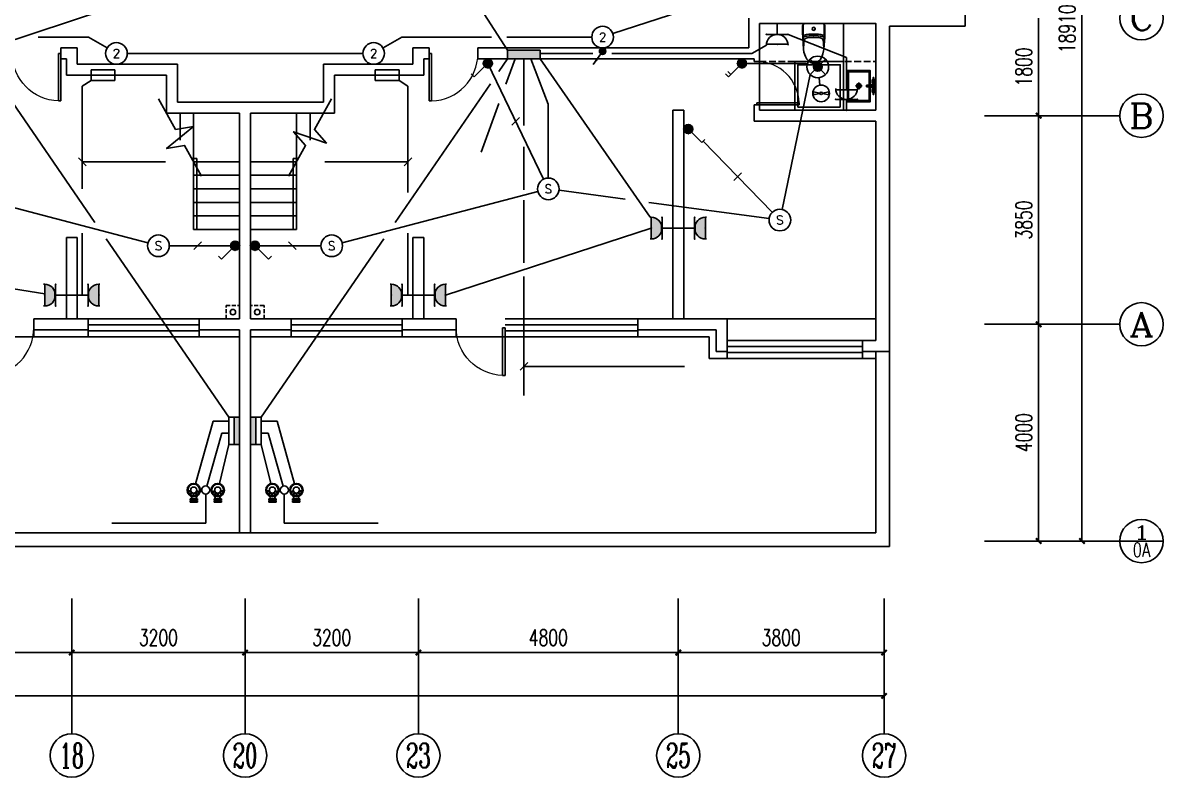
# Model space of a CAD drawing. Extents: x 4483438 to 4539495, y -137448 to -108843.
# Drawn here: x 4518437 to 4539495, y -136009 to -122086 of the extents above; entities that cross this region are included whole.
import ezdxf
from ezdxf.enums import TextEntityAlignment as Align

# ---------------------------------------------------------------- set-up
doc = ezdxf.new("R2010")
doc.units = 0
doc.header["$LTSCALE"] = 1000
doc.header["$MEASUREMENT"] = 0
doc.linetypes.add('DASH', pattern=[0.35, 0.25, -0.1])
for name, color, linetype in [('EQUIP', 3, 'Continuous'), ('EQUIP-动力', 3, 'Continuous'), ('EQUIP-照明', 3, 'Continuous'), ('LAYER1', 4, 'Continuous'), ('LAYER3', 7, 'Continuous'), ('LAYER7', 7, 'Continuous'), ('LVTRY', 7, 'Continuous'), ('SURFACE', 6, 'Continuous'), ('TEL_TEXT', 7, 'Continuous'), ('VP', 7, 'Continuous'), ('图层1', 7, 'Continuous'), ('图层2', 7, 'Continuous'), ('图层3', 7, 'Continuous'), ('图层7', 7, 'Continuous')]:
    doc.layers.add(name, color=color, linetype=linetype)
doc.styles.add('_TCH_AXIS', font='COMPLEX', dxfattribs={"bigfont": 'GBCBIG'})
doc.styles.add('_TCH_DIM_T3', font='SIMPLEX', dxfattribs={"width": 0.705882, "bigfont": 'GBCBIG'})
doc.styles.add('_TEL_ATTDEF', font='simplex.shx', dxfattribs={"width": 0.8, "height": 3, "bigfont": 'hztxt.shx'})
doc.styles.add('_TEL_DIM', font='SIMPLEX', dxfattribs={"width": 0.8, "height": 3.5, "bigfont": 'HZTXT'})
doc.styles.add('DIM_FONT', font='SIMPLEX', dxfattribs={"width": 0.7, "bigfont": 'GBCBIG'})
doc.styles.get("Standard").update_dxf_attribs({"font": 'gbenor.shx', "bigfont": 'gbcbig.shx'})

# ---------------------------------------------------------------- blocks, each defined once
blk = doc.blocks.new('$equip$00001838')
blk.add_circle((0, 0), 0.5)
at = {"color": 7, "style": '_TEL_DIM'}
blk.add_attdef('$TEXT$', text='', height=0.4, dxfattribs=at).set_placement((0, 0), align=Align.MIDDLE_CENTER)
at = {"color": 7, "style": '_TEL_DIM', "flags": 1}
blk.add_attdef('A', text='', height=0.00002, dxfattribs=at).set_placement((0, 0), align=Align.MIDDLE_CENTER)
blk = doc.blocks.new('$equip$00001238')
for p, q in [((0.497, 0.95), (-0.497, 0.95)), ((0.5, 0.5), (-0.5, 0.5)), ((0, 0.5), (0, 0))]:
    blk.add_line(p, q)
blk.add_arc((0, 1), 0.5, 180, 0)
for p in [(0, 0.95), (-0.5, 0.5), (0, 0), (0.5, 0.5)]:
    blk.add_point(p)
at = {"flags": 9}
blk.add_attdef('A', (0, 0), '', height=0.00002, dxfattribs=at)
blk = doc.blocks.new('$equip$00001149')
for p, q in [((-0.354, 0.354), (0.354, -0.354)), ((0.354, 0.354), (-0.354, -0.354))]:
    blk.add_line(p, q)
for radius in [0.5, 0.2]:
    blk.add_circle((0, 0), radius)
for points in [[(-0.173, 0.1), (0.173, 0.1), (-0.2, 0), (0.2, 0)], [(-0.173, -0.1), (0.173, -0.1), (-0.2, 0), (0.2, 0)], [(-0.1, 0.173), (0.1, 0.173), (-0.173, 0.1), (0.173, 0.1)], [(0, 0.2), (0, 0.2), (-0.1, 0.173), (0.1, 0.173)], [(-0.1, -0.173), (0.1, -0.173), (-0.173, -0.1), (0.173, -0.1)], [(0, -0.2), (0, -0.2), (-0.1, -0.173), (0.1, -0.173)]]:
    blk.add_solid(points)
at = {"flags": 9}
blk.add_attdef('A', (0, 0), '', height=0.00002, dxfattribs=at)
blk = doc.blocks.new('_LINKPT1')
blk.add_line((0, 0), (0, 0))
blk = doc.blocks.new('M_Z12BAD')
for p, q in [((-0.625, 0.13), (-0.102, 0.021)), ((-0.625, -0.13), (-0.625, 0.13)), ((0.625, 0.13), (0.102, 0.021)), ((0.625, -0.13), (0.625, 0.13)), ((-0.102, -0.021), (-0.625, -0.13)), ((0.102, -0.021), (0.625, -0.13))]:
    blk.add_line(p, q)
for radius in [0.688, 0.104]:
    blk.add_circle((0, 0), radius)
for p in [(-0.688, 0), (0, 0.688), (0.688, 0), (0, -0.688)]:
    blk.add_blockref('_LINKPT1', p)
at = {"style": 'DIM_FONT', "width": 0.8, "flags": 9}
blk.add_attdef('A', (0, 0), '', height=0.0000125, dxfattribs=at)
blk = doc.blocks.new('$equip$00001963')
for p, q in [((0.147, 0.356), (0.625, 0.833)), ((0.512, 0.72), (0.653, 0.579)), ((0.625, 0.833), (0.766, 0.692))]:
    blk.add_line(p, q)
blk.add_circle((0, 0.208), 0.208)
for p in [(-0.208, 0.208), (0, 0.417), (0, 0), (0.208, 0.208)]:
    blk.add_point(p)
for points in [[(-0.18, 0.313), (0.18, 0.313), (-0.208, 0.208), (0.208, 0.208)], [(-0.18, 0.104), (0.18, 0.104), (-0.208, 0.208), (0.208, 0.208)], [(-0.104, 0.389), (0.104, 0.389), (-0.18, 0.313), (0.18, 0.313)], [(-0.104, 0.028), (0.104, 0.028), (-0.18, 0.104), (0.18, 0.104)], [(0, 0.417), (0, 0.417), (-0.104, 0.389), (0.104, 0.389)], [(0, 0), (0, 0), (-0.104, 0.028), (0.104, 0.028)]]:
    blk.add_solid(points)
at = {"layer": 'TEL_TEXT', "style": '_TEL_DIM', "flags": 1}
blk.add_attdef('A', text='', height=0.00002, dxfattribs=at).set_placement((0, 0), align=Align.MIDDLE_CENTER)
blk = doc.blocks.new('$equip$00001962')
for p, q in [((0.147, 0.356), (0.625, 0.833)), ((0.625, 0.833), (0.766, 0.692))]:
    blk.add_line(p, q)
blk.add_circle((0, 0.208), 0.208)
for p in [(-0.208, 0.208), (0, 0.417), (0, 0), (0.208, 0.208)]:
    blk.add_point(p)
for points in [[(-0.18, 0.313), (0.18, 0.313), (-0.208, 0.208), (0.208, 0.208)], [(-0.18, 0.104), (0.18, 0.104), (-0.208, 0.208), (0.208, 0.208)], [(-0.104, 0.389), (0.104, 0.389), (-0.18, 0.313), (0.18, 0.313)], [(-0.104, 0.028), (0.104, 0.028), (-0.18, 0.104), (0.18, 0.104)], [(0, 0.417), (0, 0.417), (-0.104, 0.389), (0.104, 0.389)], [(0, 0), (0, 0), (-0.104, 0.028), (0.104, 0.028)]]:
    blk.add_solid(points)
at = {"layer": 'TEL_TEXT', "style": '_TEL_DIM', "flags": 1}
blk.add_attdef('A', text='', height=0.00002, dxfattribs=at).set_placement((0, 0), align=Align.MIDDLE_CENTER)
blk = doc.blocks.new('$equip$00001237')
for p, q in [((-0.5, 1.05), (-0.5, 1)), ((-0.5, 1), (0.5, 1)), ((0.5, 1.05), (0.5, 1)), ((0.5, 0.5), (-0.5, 0.5)), ((0, 0.5), (0, 0))]:
    blk.add_line(p, q)
blk.add_arc((0, 1), 0.5, 180, 0)
for p in [(0, 1), (-0.5, 0.5), (0, 0), (0.5, 0.5)]:
    blk.add_point(p)
for points in [[(0.433, 0.75), (-0.433, 0.75), (0.5, 1), (-0.5, 1)], [(0.25, 0.567), (-0.25, 0.567), (0.433, 0.75), (-0.433, 0.75)], [(0, 0.5), (0, 0.5), (0.25, 0.567), (-0.25, 0.567)]]:
    blk.add_solid(points)
at = {"flags": 9}
blk.add_attdef('A', (0, 0), '', height=0.00002, dxfattribs=at)
blk = doc.blocks.new('A$C22867956')
at = {"layer": '图层1'}
blk.add_hatch(color=4, dxfattribs=at).paths.add_polyline_path([(200, 500), (100, 500), (100, 0), (200, 0)])
at = {"layer": 'LAYER1', "color": 7, "linetype": 'Continuous', "ltscale": 0.001}
for p, q in [((0, 0), (0, 500)), ((200, 0), (200, 500))]:
    blk.add_line(p, q, dxfattribs=at)
at = {"layer": 'LAYER7', "color": 7}
for p, q in [((0, 500), (200, 500)), ((200, 0), (0, 0))]:
    blk.add_line(p, q, dxfattribs=at)
at = {"layer": '图层1', "color": 4}
blk.add_line((100, 500), (100, 0), dxfattribs=at)
blk = doc.blocks.new('A$C097C1949')
at = {"layer": 'LAYER1', "color": 7}
for p, q in [((191, 349), (55, 349)), ((55, 349), (55, 324)), ((55, 324), (191, 324)), ((55, 308), (55, 283)), ((191, 308), (55, 308)), ((55, 283), (191, 283)), ((91, 169), (61, 213)), ((83, 324), (83, 308)), ((114, 178), (106, 231)), ((124, 179), (126, 232)), ((148, 172), (173, 220)), ((163, 324), (163, 308)), ((191, 324), (191, 349)), ((191, 283), (191, 308)), ((496, 349), (632, 349)), ((496, 324), (496, 349)), ((632, 324), (496, 324)), ((496, 308), (632, 308)), ((496, 283), (496, 308)), ((632, 283), (496, 283)), ((539, 172), (514, 220)), ((525, 324), (525, 308)), ((563, 179), (562, 232)), ((573, 178), (581, 231)), ((596, 169), (627, 213)), ((605, 324), (605, 308)), ((632, 349), (632, 324)), ((632, 308), (632, 283)), ((67, 132), (15, 140)), ((70, 141), (20, 159)), ((83, 162), (46, 200)), ((157, 167), (189, 209)), ((173, 148), (220, 172)), ((176, 139), (227, 154)), ((511, 139), (460, 154)), ((515, 148), (467, 172)), ((530, 167), (498, 209)), ((604, 162), (642, 200)), ((617, 141), (668, 159)), ((620, 132), (672, 140))]:
    blk.add_line(p, q, dxfattribs=at)
for centre, radius in [((123, 123), 123), ((123, 123), 109), ((565, 123), 123), ((565, 123), 109), ((123, 123), 56), ((565, 123), 56)]:
    blk.add_circle(centre, radius, dxfattribs=at)
for centre, radius, start, end in [((32, 274), 53.3, 300.9347, 10.2716), ((269, 299), 107, 188.5335, 230.2429), ((418, 299), 107, 309.7571, 351.4665), ((655, 274), 53.3, 169.7284, 239.0653)]:
    blk.add_arc(centre, radius, start, end, dxfattribs=at)
at = {"layer": 'VP', "color": 3}
blk.add_circle((344, 123), 75, dxfattribs=at)
blk = doc.blocks.new('20190804-秦皇岛紫金湾$0$紫金湾户型平面08.02$0$rhedjrjedj')
at = {"layer": 'LVTRY'}
for p, q in [((36789, 108637, 0), (36817, 108684, 0)), ((36817, 108684, 0), (36852, 108723, 0)), ((36852, 108723, 0), (36881, 108743, 0)), ((36881, 108743, 0), (36918, 108756, 0)), ((36918, 108756, 0), (36942, 108758, 0)), ((36942, 108758, 0), (36988, 108749, 0)), ((36988, 108749, 0), (37025, 108728, 0)), ((37025, 108728, 0), (37059, 108694, 0)), ((37059, 108694, 0), (37091, 108644, 0)), ((36736, 108183, 0), (36755, 108497, 0)), ((36755, 108497, 0), (36762, 108552, 0)), ((36762, 108552, 0), (36789, 108637, 0)), ((37091, 108644, 0), (37113, 108587, 0)), ((37113, 108587, 0), (37125, 108529, 0)), ((37125, 108529, 0), (37128, 108503, 0)), ((37128, 108503, 0), (37137, 108422, 0)), ((37137, 108422, 0), (37146, 108285, 0)), ((37146, 108285, 0), (37148, 108175, 0)), ((36738, 108066, 0), (36736, 108183, 0)), ((36751, 108039, 0), (36738, 108066, 0)), ((36778, 108028, 0), (36751, 108039, 0)), ((37105, 108028, 0), (36778, 108028, 0)), ((36778, 108028, 0), (36942, 108028, 0)), ((37105, 108028, 0), (36942, 108028, 0)), ((37133, 108039, 0), (37105, 108028, 0)), ((37145, 108066, 0), (37133, 108039, 0)), ((37148, 108175, 0), (37145, 108066, 0)), ((37145, 108066, 0), (37145, 108066, 0))]:
    blk.add_line(p, q, dxfattribs=at)
blk.add_circle((36942, 108124, 0), 29.6, dxfattribs=at)
for centre, radius, start, end in [((41058, 108225, 0), 4312, 176.3006, 182.4712), ((37855, 108497, 0), 1100, 179.6519, 188.297), ((36028, 108497, 0), 1100, 351.703, 0.3481), ((32825, 108225, 0), 4312, 357.5288, 3.6994), ((36763, 108221, 0), 18.2, 73.3813, 156.4724), ((36770, 108246, 0), 24.1, 62.2033, 161.9404), ((36826, 108349, 0), 60, 190.4701, 264.6079), ((36918, 108822, 0), 602, 255.6185, 272.2533), ((36918, 108802, 0), 552, 255.6185, 272.4575), ((36950, 109661, 0), 1378, 264.6079, 269.6591), ((36933, 109661, 0), 1378, 270.3409, 275.3921), ((36965, 108802, 0), 552, 267.5425, 284.3815), ((36965, 108822, 0), 602, 267.7467, 284.3815), ((37057, 108349, 0), 60, 275.3921, 349.5299), ((37114, 108246, 0), 24.1, 18.0596, 117.7967), ((37120, 108221, 0), 18.2, 23.5276, 106.6187)]:
    blk.add_arc(centre, radius, start, end, dxfattribs=at)
blk = doc.blocks.new('YQB08132737')
at = {"layer": 'LVTRY'}
for p, q in [((-4, 147), (-4, 274)), ((-67, 211), (59, 211))]:
    blk.add_line(p, q, dxfattribs=at)
for points in [[(-160, 490), (-87, 490), (-87, 477), (-160, 477)], [(-63, 510), (-63, 459), (-118, 459), (-118, 510)], [(13, 354), (13, 496), (-16, 496), (-16, 354)], [(60, 510), (60, 459), (114, 459), (114, 510)], [(156, 490), (84, 490), (84, 477), (156, 477)]]:
    blk.add_lwpolyline(points, close=True, dxfattribs=at)
for points in [[(13, 449), (31, 449), (31, 519), (-35, 519), (-35, 449), (-16, 449)], [(13, 454), (26, 454), (26, 513), (-30, 513), (-30, 454), (-16, 454)], [(13, 421), (288, 421), (288, 0), (-288, 0), (-288, 421), (-16, 421)], [(13, 400), (266, 400), (266, 21), (-266, 21), (-266, 400), (-16, 400)]]:
    blk.add_lwpolyline(points, dxfattribs=at)
for centre, radius in [((-94, 483, 0), 6.49), ((90, 483, 0), 6.49), ((-4, 211), 42.1), ((-4, 211), 23.7), ((-1, 367), 8.4)]:
    blk.add_circle(centre, radius, dxfattribs=at)
blk = doc.blocks.new('_ArchTick')
at = {"color": 0, "linetype": 'ByBlock', "const_width": 0.4}
blk.add_lwpolyline([(-0.5, -0.5), (0.5, 0.5)], dxfattribs=at)
blk = doc.blocks.new('$TCHSYS$DOOR2D')
for p, q in [((0.45, 0.975), (0.5, 0.975)), ((0.45, 0), (0.45, 0.975)), ((0.5, 0), (0.5, 0.975)), ((0.5, 0), (0.45, 0))]:
    blk.add_line(p, q)
at = {"lineweight": 13}
blk.add_arc((0.475, 0), 0.975, 91.4693, 180, dxfattribs=at)
blk = doc.blocks.new('$TCHSYS$WIN2D')
for p, q in [((-0.5, 0.5), (0.5, 0.5)), ((0.5, 0.1667), (-0.5, 0.1667)), ((0.5, -0.1667), (-0.5, -0.1667)), ((-0.5, -0.5), (0.5, -0.5))]:
    blk.add_line(p, q)

msp = doc.modelspace()

# ---------------------------------------------------------------- hatches: boundary and pattern name
at = {"layer": 'LAYER3'}
h = msp.add_hatch(color=0, dxfattribs=at)
edge = h.paths.add_edge_path()
edge.add_arc((4529144, -122611), 60, 0, 360)
at = {"layer": 'LAYER7'}
msp.add_hatch(color=7, dxfattribs=at).paths.add_polyline_path([(4527389, -122751), (4527389, -122591), (4527989, -122591), (4527989, -122751)])

# ---------------------------------------------------------------- linework, layer by layer
at = {"color": 7}
for p, q in [((4537995, -131651), (4537995, -112741)), ((4535841, -119951), (4535841, -122151)), ((4531841, -122001), (4531841, -122551)), ((4532041, -122101), (4532041, -122651)), ((4534191, -122101), (4532041, -122101)), ((4534191, -122101), (4534191, -123701)), ((4537195, -123801), (4537195, -122001)), ((4534441, -122151), (4534441, -123801)), ((4535841, -122151), (4534441, -122151)), ((4519441, -122551), (4519141, -122551)), ((4519141, -122551), (4519141, -122751)), ((4519441, -122551), (4519441, -122851)), ((4525641, -122551), (4525641, -122851)), ((4525941, -122551), (4525641, -122551)), ((4525941, -122751), (4525941, -122551)), ((4531841, -122551), (4526841, -122551)), ((4526841, -122551), (4526841, -122751)), ((4519141, -122751), (4519241, -122751)), ((4519241, -122751), (4519241, -123051)), ((4525841, -122751), (4525841, -123051)), ((4525841, -122751), (4525941, -122751)), ((4526841, -122751), (4531941, -122751)), ((4531941, -122751), (4531941, -122801)), ((4532041, -122801), (4532041, -122651)), ((4521291, -122851), (4519441, -122851)), ((4521291, -122851), (4521291, -123551)), ((4523991, -122851), (4525641, -122851)), ((4523991, -122851), (4523991, -123551)), ((4531941, -122801), (4532041, -122801)), ((4532041, -122801), (4532041, -123601)), ((4521091, -123051), (4519241, -123051)), ((4521091, -123051), (4521091, -123751)), ((4524191, -123051), (4525841, -123051)), ((4524191, -123051), (4524191, -123751)), ((4522541, -123551), (4521291, -123551)), ((4522541, -123551), (4523991, -123551)), ((4532041, -123601), (4531941, -123601)), ((4531941, -123601), (4531941, -123901)), ((4532041, -123701), (4532041, -123601)), ((4522441, -123751), (4521091, -123751)), ((4521341, -123751), (4521341, -124255)), ((4521591, -123751), (4521591, -124651)), ((4522441, -123751), (4522441, -127551)), ((4522641, -123751), (4524191, -123751)), ((4522641, -123751), (4522641, -127551)), ((4523491, -123751), (4523491, -124651)), ((4523741, -123751), (4523741, -124255)), ((4530441, -123701), (4530441, -127551)), ((4530641, -123701), (4530441, -123701)), ((4530641, -123701), (4530641, -127551)), ((4534191, -123701), (4532041, -123701)), ((4534441, -123801), (4534441, -128151)), ((4536195, -123801), (4538695, -123801)), ((4536195, -123801), (4537445, -123801)), ((4536195, -123801), (4537445, -123801)), ((4537195, -127651), (4537195, -123801)), ((4534191, -123901), (4531941, -123901)), ((4534191, -123901), (4534191, -127951)), ((4521558, -124591), (4521651, -124591)), ((4521591, -124651), (4522441, -124651)), ((4521651, -124591), (4521651, -125901)), ((4523491, -124651), (4522641, -124651)), ((4523524, -124591), (4523431, -124591)), ((4523431, -124591), (4523431, -125901)), ((4521591, -124901), (4522441, -124901)), ((4523491, -124901), (4522641, -124901)), ((4521591, -125151), (4522441, -125151)), ((4523491, -125151), (4522641, -125151)), ((4521591, -125401), (4522441, -125401)), ((4523491, -125401), (4522641, -125401)), ((4521591, -125651), (4522441, -125651)), ((4523491, -125651), (4522641, -125651)), ((4521591, -125901), (4522441, -125901)), ((4523491, -125901), (4522641, -125901)), ((4519241, -126051), (4519241, -127551)), ((4519441, -126051), (4519241, -126051)), ((4519441, -126051), (4519441, -127551)), ((4525641, -126051), (4525641, -127551)), ((4525841, -126051), (4525641, -126051)), ((4525841, -126051), (4525841, -127551)), ((4519641, -127551), (4518641, -127551)), ((4518641, -127551), (4518641, -127751)), ((4519441, -127551), (4519241, -127551)), ((4519641, -127751), (4519641, -127551)), ((4522441, -127551), (4521691, -127551)), ((4521691, -127551), (4521691, -127751)), ((4523391, -127551), (4522641, -127551)), ((4523391, -127751), (4523391, -127551)), ((4526441, -127551), (4525441, -127551)), ((4525441, -127551), (4525441, -127751)), ((4525841, -127551), (4525641, -127551)), ((4526441, -127751), (4526441, -127551)), ((4531441, -127551), (4529791, -127551)), ((4529791, -127551), (4529791, -127751)), ((4530641, -127551), (4530441, -127551)), ((4534191, -127551), (4531441, -127551)), ((4531441, -127551), (4531441, -127951)), ((4518641, -127751), (4519641, -127751)), ((4521691, -127751), (4522441, -127751)), ((4522441, -127751), (4522441, -131501)), ((4522641, -127751), (4523391, -127751)), ((4522641, -127751), (4522641, -131501)), ((4525441, -127751), (4526441, -127751)), ((4529791, -127751), (4531241, -127751)), ((4531241, -127751), (4531241, -128151)), ((4536195, -127651), (4538695, -127651)), ((4536195, -127651), (4537445, -127651)), ((4536195, -127651), (4537445, -127651)), ((4537195, -131651), (4537195, -127651)), ((4517741, -127881), (4518641, -127881)), ((4527341, -127881), (4526441, -127881)), ((4531441, -128151), (4531441, -127951)), ((4531441, -127951), (4531441, -127951)), ((4534191, -127951), (4533941, -127951)), ((4533941, -127951), (4533941, -128151)), ((4531241, -128151), (4531441, -128151)), ((4533941, -128151), (4534441, -128151)), ((4534191, -128151), (4534191, -131501)), ((4534441, -128151), (4534441, -131751)), ((4510741, -131501), (4522541, -131501)), ((4522541, -131501), (4534191, -131501)), ((4510741, -131751), (4522541, -131751)), ((4522541, -131751), (4534441, -131751)), ((4536195, -131651), (4538695, -131651)), ((4536195, -131651), (4538245, -131651)), ((4536195, -131651), (4537445, -131651)), ((4539495, -131651), (4538695, -131651)), ((4519341, -132709), (4519341, -135209)), ((4519341, -132709), (4519341, -133959)), ((4519341, -132709), (4519341, -133959)), ((4522541, -132709), (4522541, -135209)), ((4522541, -132709), (4522541, -133959)), ((4522541, -132709), (4522541, -133959)), ((4525741, -132709), (4525741, -135209)), ((4525741, -132709), (4525741, -133959)), ((4525741, -132709), (4525741, -133959)), ((4530541, -132709), (4530541, -135209)), ((4530541, -132709), (4530541, -133959)), ((4530541, -132709), (4530541, -133959)), ((4534341, -132709), (4534341, -135209)), ((4534341, -132709), (4534341, -134759)), ((4534341, -132709), (4534341, -133959)), ((4514541, -133709), (4519341, -133709)), ((4519341, -133709), (4522541, -133709)), ((4522541, -133709), (4525741, -133709)), ((4525741, -133709), (4530541, -133709)), ((4530541, -133709), (4534341, -133709)), ((4487141, -134509), (4534341, -134509))]:
    msp.add_line(p, q, dxfattribs=at)
at = {"color": 7, "linetype": 'DASH', "ltscale": 0.5}
msp.add_lwpolyline([(4532041, -122801), (4534191, -122801), (4534191, -123701), (4532041, -123701)], close=True, dxfattribs=at)
at = {"color": 7}
for points in [[(4533591, -123701), (4532691, -123701), (4532691, -122801), (4533591, -122801)], [(4533531, -123641), (4532751, -123641), (4532751, -122861), (4533531, -122861)]]:
    msp.add_lwpolyline(points, close=True, dxfattribs=at)
for points in [[(4520945, -123489), (4521259, -124054), (4521590, -124001), (4521093, -124404), (4521423, -124349), (4521737, -124914)], [(4524137, -123489), (4523823, -124054), (4524043, -124307), (4523438, -124098), (4523659, -124349), (4523345, -124914)], [(4521591, -124651), (4521591, -125901)], [(4523491, -124651), (4523491, -125901)]]:
    msp.add_lwpolyline(points, dxfattribs=at)
for centre in [(4539095, -122001), (4539095, -123801), (4539095, -127651), (4539095, -131651), (4519341, -135609), (4522541, -135609), (4525741, -135609), (4530541, -135609), (4534341, -135609)]:
    msp.add_circle(centre, 400, dxfattribs=at)
at = {"layer": 'LAYER1', "color": 7}
for p, q in [((4521816, -130785), (4521816, -131318)), ((4523266, -130785), (4523266, -131318)), ((4520081, -131318), (4521816, -131318)), ((4525001, -131318), (4523266, -131318))]:
    msp.add_line(p, q, dxfattribs=at)
at = {"layer": 'LAYER3', "color": 0}
msp.add_line((4528972, -122857), (4529110, -122660), dxfattribs=at)
msp.add_lwpolyline([(4529110, -122660, 0, 40, 0), (4529021, -122787, 40, 40, 0)], format="xyseb", dxfattribs=at)
msp.add_circle((4529144, -122611), 60, dxfattribs=at)
at = {"layer": 'LAYER7', "color": 7}
for p, q in [((4527389, -122751), (4527389, -122591)), ((4527389, -122591), (4527989, -122591)), ((4527989, -122751), (4527389, -122751)), ((4527989, -122591), (4527989, -122751))]:
    msp.add_line(p, q, dxfattribs=at)
at = {"layer": 'LVTRY'}
msp.add_lwpolyline([(4534191, -123701), (4533591, -123701), (4533591, -122101), (4534191, -122101)], close=True, dxfattribs=at)
at = {"layer": 'LVTRY', "linetype": 'DASH', "ltscale": 0.3}
for points in [[(4522441, -127551), (4522191, -127551), (4522191, -127301), (4522441, -127301)], [(4522441, -127551), (4522191, -127551), (4522191, -127301), (4522441, -127301)], [(4522641, -127551), (4522891, -127551), (4522891, -127301), (4522641, -127301)], [(4522641, -127551), (4522891, -127551), (4522891, -127301), (4522641, -127301)]]:
    msp.add_lwpolyline(points, close=True, dxfattribs=at)
at = {"layer": 'LVTRY'}
for centre in [(4522316, -127426), (4522316, -127426), (4522766, -127426), (4522766, -127426)]:
    msp.add_circle(centre, 50, dxfattribs=at)
at = {"layer": 'SURFACE'}
for p, q in [((4518641, -127881), (4518641, -127751)), ((4519641, -127881), (4519641, -127751)), ((4521691, -127881), (4521691, -127751)), ((4523391, -127881), (4523391, -127751)), ((4525441, -127881), (4525441, -127751)), ((4526441, -127881), (4526441, -127751)), ((4529791, -127881), (4529791, -127751)), ((4518641, -127881), (4519641, -127881)), ((4521691, -127881), (4522441, -127881)), ((4523391, -127881), (4522641, -127881)), ((4526441, -127881), (4525441, -127881)), ((4531111, -127881), (4529791, -127881)), ((4531111, -127881), (4531111, -128281)), ((4531441, -128281), (4531441, -128151)), ((4533941, -128281), (4533941, -128151)), ((4531441, -128281), (4531111, -128281)), ((4534191, -128281), (4533941, -128281))]:
    msp.add_line(p, q, dxfattribs=at)
at = {"layer": 'TEL_TEXT', "color": 0}
for p, q in [((4527610, -123832), (4527468, -123974)), ((4519463, -124581), (4519604, -124723)), ((4521069, -124652), (4519534, -124652)), ((4524012, -124652), (4525548, -124652)), ((4525619, -124581), (4525478, -124723)), ((4531710, -124855), (4531569, -124996)), ((4521738, -126131), (4521596, -126272)), ((4523344, -126131), (4523486, -126272)), ((4527760, -128358), (4527618, -128499)), ((4530654, -128428), (4527689, -128428))]:
    msp.add_line(p, q, dxfattribs=at)
at = {"layer": '图层1', "color": 4}
for p, q in [((4532926, -121113), (4529333, -122286)), ((4521291, -121401), (4517693, -122591)), ((4527389, -122591), (4526893, -121829)), ((4533647, -122726), (4532568, -122301)), ((4518723, -122351), (4519650, -122351)), ((4519650, -122351), (4519993, -122551)), ((4525435, -122351), (4525089, -122551)), ((4527092, -122351), (4525435, -122351)), ((4528944, -122351), (4527376, -122351)), ((4531896, -122655), (4532168, -122501)), ((4524716, -122651), (4520366, -122651)), ((4527229, -122984), (4527389, -122751)), ((4527530, -122751), (4527359, -123217)), ((4527689, -122751), (4527689, -123981)), ((4527821, -122751), (4528141, -123587)), ((4527989, -122655), (4528961, -122655)), ((4527989, -122751), (4530021, -125676)), ((4529313, -122655), (4531896, -122655)), ((4533647, -123321), (4533647, -122726)), ((4527024, -122835), (4528054, -124971)), ((4531716, -122835), (4532902, -122835)), ((4532902, -122835), (4532925, -122842)), ((4519534, -123256), (4519698, -123151)), ((4525548, -123256), (4525384, -123151)), ((4532975, -123043), (4532457, -125530)), ((4533156, -123236), (4533140, -123100)), ((4519767, -125769), (4518009, -123211)), ((4519534, -125151), (4519534, -123256)), ((4525314, -125769), (4527073, -123211)), ((4525548, -125217), (4525548, -123256)), ((4527227, -123577), (4526898, -124476)), ((4528141, -124951), (4528141, -123587)), ((4527689, -124375), (4527689, -125166)), ((4531003, -124268), (4532277, -125583)), ((4517134, -125202), (4520747, -126150)), ((4527947, -125202), (4524334, -126150)), ((4529562, -125342), (4528339, -125178)), ((4527689, -125357), (4527689, -125823)), ((4532218, -125700), (4529998, -125401)), ((4530041, -125876), (4526241, -127111)), ((4527689, -125823), (4527689, -126514)), ((4530441, -125876), (4530541, -125876)), ((4530641, -125876), (4530541, -125876)), ((4519534, -127111), (4519534, -125971)), ((4522241, -129367), (4519976, -126072)), ((4522841, -129367), (4525106, -126072)), ((4525548, -127111), (4525548, -125971)), ((4521141, -126201), (4522441, -126201)), ((4523941, -126201), (4522641, -126201)), ((4515041, -126501), (4518841, -127086)), ((4527689, -126767), (4527689, -128962)), ((4519241, -127111), (4519441, -127111)), ((4525841, -127111), (4525641, -127111))]:
    msp.add_line(p, q, dxfattribs=at)
at = {"layer": '图层2', "color": 4}
for p, q in [((4521951, -129438), (4521628, -130592)), ((4522241, -129438), (4521951, -129438)), ((4522841, -129438), (4523131, -129438)), ((4523131, -129438), (4523454, -130592)), ((4522113, -129658), (4521838, -130638)), ((4522241, -129658), (4522113, -129658)), ((4522841, -129658), (4522969, -129658)), ((4522969, -129658), (4523244, -130638)), ((4522241, -129867), (4522066, -130590)), ((4522841, -129867), (4523016, -130590))]:
    msp.add_line(p, q, dxfattribs=at)
at = {"layer": '图层7', "color": 3}
for p, q in [((4519698, -122951), (4519698, -123151)), ((4520138, -122951), (4519698, -122951)), ((4520138, -123151), (4520138, -122951)), ((4524944, -123151), (4524944, -122951)), ((4524944, -122951), (4525384, -122951)), ((4525384, -122951), (4525384, -123151)), ((4519698, -123151), (4520138, -123151)), ((4525384, -123151), (4524944, -123151))]:
    msp.add_line(p, q, dxfattribs=at)

# ---------------------------------------------------------------- block references
at = {"color": 7}
for name, p, xscale, yscale, zscale, rotation in [('$TCHSYS$DOOR2D', (4518691, -122651), -900, 900, 200, 180), ('$TCHSYS$DOOR2D', (4526391, -122651), 900, 900, 200, 180), ('$TCHSYS$DOOR2D', (4531991, -123201), 800, 800, 100, 270.0000000007888), ('_ArchTick', (4537195, -123801), 100, 100, 100, 90), ('_ArchTick', (4537195, -123801), 100, 100, 100, 270), ('$TCHSYS$WIN2D', (4520666, -127716), -2050, 330, 330, 359.9999999999845), ('$TCHSYS$WIN2D', (4524416, -127716), -2050, -330, 330, 179.9999999999102), ('$TCHSYS$WIN2D', (4528566, -127716), -2449.984826039261, -330, 330, 179.9999999999102), ('_ArchTick', (4537195, -127651), 100, 100, 100, 90), ('_ArchTick', (4537195, -127651), 100, 100, 100, 270), ('$TCHSYS$DOOR2D', (4518191, -127716), -900, -900, 330, 359.9999999999845), ('$TCHSYS$DOOR2D', (4526891, -127716), -900, 900, 330, 179.9999999999102), ('$TCHSYS$WIN2D', (4532691, -128116), -2500, -330, 330, 180.0000000003246), ('_ArchTick', (4537195, -131651), 100, 100, 100, 270), ('_ArchTick', (4537995, -131651), 100, 100, 100, 270), ('_ArchTick', (4519341, -133709), 100, 100, 100, 180), ('_ArchTick', (4522541, -133709), 100, 100, 100, 180), ('_ArchTick', (4525741, -133709), 100, 100, 100, 180), ('_ArchTick', (4530541, -133709), 100, 100, 100, 180)]:
    msp.add_blockref(name, p, dxfattribs=dict(at, xscale=xscale, yscale=yscale, zscale=zscale, rotation=rotation))
at = {"color": 7, "xscale": 100, "yscale": 100, "zscale": 100}
for p in [(4519341, -133709), (4522541, -133709), (4525741, -133709), (4530541, -133709), (4534341, -133709), (4534341, -134509)]:
    msp.add_blockref('_ArchTick', p, dxfattribs=at)
at = {"layer": 'EQUIP', "color": 4, "xscale": 224, "yscale": 224, "zscale": 224, "rotation": 180}
msp.add_blockref('M_Z12BAD', (4533178, -123389), dxfattribs=at)
at = {"layer": 'EQUIP-动力', "color": 4, "yscale": 400, "zscale": 400}
for name, p, xscale, rotation in [('$equip$00001238', (4532368, -122101), 400, 180), ('$equip$00001237', (4530441, -125876), -400, 90), ('$equip$00001237', (4530641, -125876), 400, 270), ('$equip$00001237', (4519241, -127111), 400, 90.00000000000003), ('$equip$00001237', (4519441, -127111), -400, 270), ('$equip$00001237', (4525641, -127111), 400, 90.00000000000003), ('$equip$00001237', (4525841, -127111), -400, 270)]:
    msp.add_blockref(name, p, dxfattribs=dict(at, xscale=xscale, rotation=rotation))
at = {"layer": 'EQUIP-动力', "color": 4, "xscale": -400, "yscale": 400, "zscale": 400}
msp.add_blockref('$equip$00001238', (4533647, -123701), dxfattribs=at)
at = {"layer": 'EQUIP-照明', "color": 4}
ref = msp.add_blockref('$equip$00001838', (4529144, -122351), dxfattribs=dict(at, xscale=-400, yscale=400, zscale=400))
ref.add_attrib('$TEXT$', '2', dxfattribs={"layer": '0', "color": 7, "height": 160, "style": '_TEL_ATTDEF'}).set_placement((4529144, -122351), align=Align.MIDDLE_CENTER)
ref = msp.add_blockref('$equip$00001838', (4520166, -122651), dxfattribs=dict(at, xscale=400, yscale=400, zscale=400))
ref.add_attrib('$TEXT$', '2', dxfattribs={"layer": '0', "color": 7, "height": 160, "style": '_TEL_ATTDEF'}).set_placement((4520166, -122651), align=Align.MIDDLE_CENTER)
ref = msp.add_blockref('$equip$00001838', (4524916, -122651), dxfattribs=dict(at, xscale=-400, yscale=400, zscale=400))
ref.add_attrib('$TEXT$', '2', dxfattribs={"layer": '0', "color": 7, "height": 160, "style": '_TEL_ATTDEF'}).set_placement((4524916, -122651), align=Align.MIDDLE_CENTER)
at = {"layer": 'EQUIP-照明', "color": 4, "yscale": 400, "zscale": 400, "rotation": 180}
for name, p, xscale in [('$equip$00001962', (4527024, -122751), 400), ('$equip$00001963', (4531716, -122751), 400), ('$equip$00001962', (4530724, -123963), -400), ('$equip$00001962', (4522358, -126118), 400), ('$equip$00001962', (4522724, -126118), -400)]:
    msp.add_blockref(name, p, dxfattribs=dict(at, xscale=xscale))
at = {"layer": 'EQUIP-照明', "color": 4, "xscale": -400, "yscale": 400, "zscale": 400}
msp.add_blockref('$equip$00001149', (4533116, -122901), dxfattribs=at)
at = {"layer": 'EQUIP-照明', "color": 4}
ref = msp.add_blockref('$equip$00001838', (4528141, -125151), dxfattribs=dict(at, xscale=-400, yscale=400, zscale=400))
ref.add_attrib('$TEXT$', 'S', dxfattribs={"layer": '0', "color": 7, "height": 160, "style": '_TEL_ATTDEF'}).set_placement((4528141, -125151), align=Align.MIDDLE_CENTER)
ref = msp.add_blockref('$equip$00001838', (4532416, -125726), dxfattribs=dict(at, xscale=-400, yscale=400, zscale=400))
ref.add_attrib('$TEXT$', 'S', dxfattribs={"layer": '0', "color": 7, "height": 160, "style": '_TEL_ATTDEF'}).set_placement((4532416, -125726), align=Align.MIDDLE_CENTER)
ref = msp.add_blockref('$equip$00001838', (4520941, -126201), dxfattribs=dict(at, xscale=400, yscale=400, zscale=400))
ref.add_attrib('$TEXT$', 'S', dxfattribs={"layer": '0', "color": 7, "height": 160, "style": '_TEL_ATTDEF'}).set_placement((4520941, -126201), align=Align.MIDDLE_CENTER)
ref = msp.add_blockref('$equip$00001838', (4524141, -126201), dxfattribs=dict(at, xscale=-400, yscale=400, zscale=400))
ref.add_attrib('$TEXT$', 'S', dxfattribs={"layer": '0', "color": 7, "height": 160, "style": '_TEL_ATTDEF'}).set_placement((4524141, -126201), align=Align.MIDDLE_CENTER)
at = {"layer": 'LVTRY', "xscale": -1, "rotation": 180}
msp.add_blockref('20190804-秦皇岛紫金湾$0$紫金湾户型平面08.02$0$rhedjrjedj', (4496099, -14073, 0), dxfattribs=at)
at = {"layer": 'LVTRY', "extrusion": (0, 0, -1), "xscale": -1, "zscale": -1, "rotation": 90}
msp.add_blockref('YQB08132737', (-4533663, -123255), dxfattribs=at)
at = {"layer": '图层1', "color": 4}
msp.add_blockref('A$C22867956', (4522241, -129867), dxfattribs=at)
at = {"layer": '图层1', "color": 4, "xscale": -1}
msp.add_blockref('A$C22867956', (4522841, -129867), dxfattribs=at)
at = {"layer": '图层3', "color": 4, "rotation": 180}
msp.add_blockref('A$C097C1949', (4522159, -130587), dxfattribs=at)
at = {"layer": '图层3', "color": 4, "xscale": -1, "rotation": 180}
msp.add_blockref('A$C097C1949', (4522923, -130587), dxfattribs=at)

# ---------------------------------------------------------------- texts
at = {"color": 7, "style": '_TCH_AXIS'}
for s, height, width, p, p2 in [('C', 453, 1.4, (4538868, -122228), (4539321, -122228)), ('B', 453, 1.235294, (4538868, -124028), (4539321, -124028)), ('A', 453, 1.166667, (4538868, -127878), (4539321, -127878)), ('1', 258, 2.916667, (4538934, -131619), (4539256, -131619)), ('0A', 257.6, 0.690789, (4538934, -131941), (4539256, -131941)), ('18', 452.5, 0.724138, (4519115, -135836), (4519567, -135836)), ('20', 452.5, 0.617647, (4522315, -135836), (4522767, -135836)), ('23', 452.5, 0.617647, (4525515, -135836), (4525967, -135836)), ('25', 452.5, 0.617647, (4530315, -135836), (4530767, -135836)), ('27', 452.5, 0.617647, (4534115, -135836), (4534567, -135836))]:
    msp.add_text(s, height=height, dxfattribs=dict(at, width=width)).set_placement(p, p2, align=Align.FIT)
at = {"color": 7, "char_height": 297.5, "attachment_point": 5, "rotation": 90, "style": '_TCH_DIM_T3'}
for s, insert in [('\\A1;18910', (4537720, -122196)), ('\\A1;1800', (4536920, -122901)), ('\\A1;3850', (4536920, -125726)), ('\\A1;4000', (4536920, -129651))]:
    msp.add_mtext(s, dxfattribs=dict(at, insert=insert))
at = {"color": 7, "char_height": 297.5, "attachment_point": 5, "style": '_TCH_DIM_T3'}
for s, insert in [('\\A1;3200', (4520941, -133434)), ('\\A1;3200', (4524141, -133434)), ('\\A1;4800', (4528141, -133434)), ('\\A1;3800', (4532441, -133434))]:
    msp.add_mtext(s, dxfattribs=dict(at, insert=insert))

doc.saveas('drawing.dxf')
